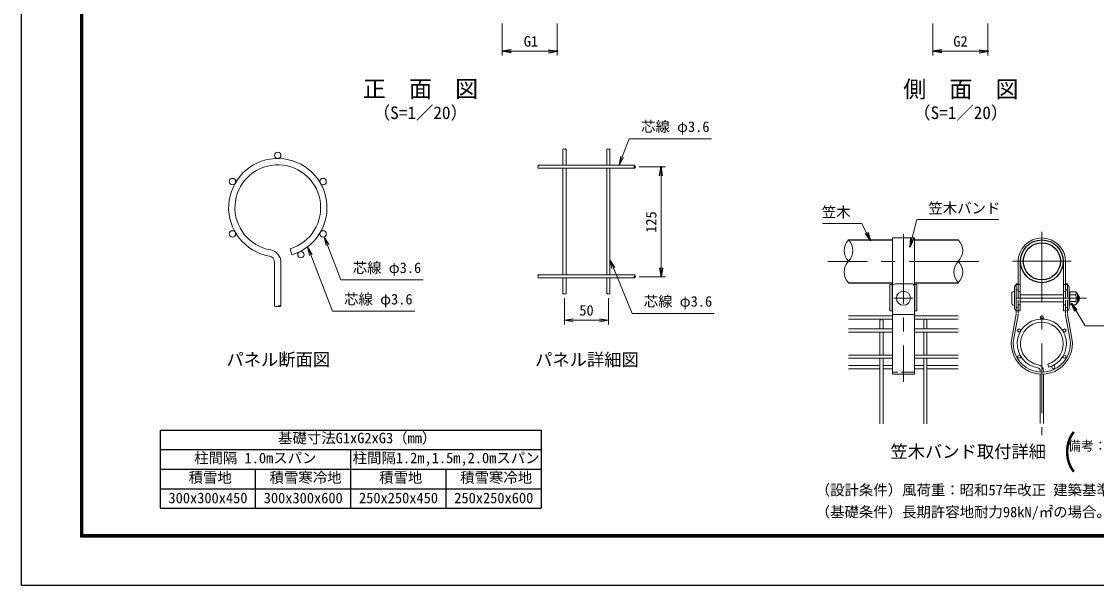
# Model space of a CAD drawing. Units: millimetres, scale not verified, with parts at other scales. Extents: x -4200 to 4200, y -2970 to 2970.
# Drawn here: x -4200 to 697, y -2970 to -401 of the extents above; entities that cross this region are included whole.
import ezdxf
from ezdxf.enums import TextEntityAlignment as Align

# ---------------------------------------------------------------- set-up
doc = ezdxf.new("R2010")
doc.units = ezdxf.units.MM
doc.header["$LTSCALE"] = 10
doc.header["$PDMODE"] = 32
doc.header["$PDSIZE"] = 5
doc.linetypes.add('DASHED', pattern=[7.5, 6, -1.5])
doc.linetypes.add('USER1', pattern=[50.8, 31.75, -6.35, 6.35, -6.35])
for name, color, linetype, lineweight in [('0-0_D-TTL-TXT', 7, 'Continuous', 25), ('0-3_D-STR1', 1, 'Continuous', 25), ('0-4_D-BMK', 2, 'USER1', 13), ('0-5_D-STR2', 7, 'Continuous', 13), ('0-6_D-STR-DIM', 7, 'Continuous', 13), ('0-7_D-STR3', 3, 'Continuous', 13), ('0-A_Defpoints', 8, 'Continuous', 25), ('0-B_D-STR-TXT', 7, 'Continuous', 13), ('0-C_D-TTL', 7, 'Continuous', 25), ('0-D_D-MTR-FRAM', 7, 'Continuous', 25)]:
    doc.layers.add(name, color=color, linetype=linetype, lineweight=lineweight)
doc.layers.add('0-9_0', color=7, linetype='Continuous')
doc.styles.add('ＭＳ ゴシック', font='')
doc.styles.get('ＭＳ ゴシック').set_extended_font_data('MS Gothic')

# ---------------------------------------------------------------- blocks, each defined once
blk = doc.blocks.new('_Open')
at = {"layer": '0-9_0'}
blk.add_line((-10, 1.667), (0, 0), dxfattribs=at)
blk.add_lwpolyline([(-10, -1.667), (0, 0), (-10, 0)], dxfattribs=at)

msp = doc.modelspace()

# ---------------------------------------------------------------- linework, layer by layer
at = {"layer": '0-3_D-STR1'}
for p, q in [((-432.81, -1396.34), (-232.81, -1396.34)), ((-132.81, -1396.34), (67.19, -1396.34)), ((-432.81, -1590.74), (-232.81, -1590.74)), ((-132.81, -1590.74), (67.19, -1590.74))]:
    msp.add_line(p, q, dxfattribs=at)
for radius in [97.2, 84.4]:
    msp.add_circle((447.76, -1493.54), radius, dxfattribs=at)
at = {"layer": '0-4_D-BMK'}
for p, q in [((-182.81, -1368.69), (-182.81, -2043.01)), ((447.76, -1359.87), (447.76, -2285.32)), ((160.83, -1494.26), (-526.45, -1494.26)), ((581.44, -1493.54), (314.09, -1493.54)), ((-139.84, -1661.78), (-225.79, -1661.78)), ((651.07, -1661.78), (274.06, -1661.78))]:
    msp.add_line(p, q, dxfattribs=at)
at = {"layer": '0-5_D-STR2'}
for p, q in [((-1733.84, -982.08), (-1733.84, -1054.88)), ((-1719.44, -982.08), (-1719.44, -1054.88)), ((-1533.84, -982.08), (-1533.84, -1054.88)), ((-1519.44, -982.08), (-1519.44, -1054.88)), ((-1406.64, -1054.88), (-1846.64, -1054.88)), ((-1406.64, -1069.28), (-1846.64, -1069.28)), ((-1733.84, -1069.28), (-1733.84, -1554.88)), ((-1719.44, -1069.28), (-1719.44, -1554.88)), ((-1533.84, -1069.28), (-1533.84, -1554.88)), ((-1519.44, -1069.28), (-1519.44, -1554.88)), ((-2976.75, -1436.34), (-2968.52, -1463.94)), ((-3046.93, -1697.54), (-3046.93, -1498.36)), ((-3018.13, -1697.54), (-3018.13, -1498.36)), ((-1406.64, -1554.88), (-1846.64, -1554.88)), ((-1406.64, -1569.28), (-1846.64, -1569.28)), ((-1733.84, -1569.28), (-1733.84, -1642.08)), ((-1719.44, -1569.28), (-1719.44, -1642.08)), ((-1533.84, -1569.28), (-1533.84, -1642.08)), ((-1519.44, -1569.28), (-1519.44, -1642.08)), ((-232.81, -1741.94), (-432.81, -1741.94)), ((-232.81, -1756.34), (-432.81, -1756.34)), ((67.19, -1741.94), (-132.81, -1741.94)), ((67.19, -1756.34), (-132.81, -1756.34)), ((-232.81, -1801.54), (-432.81, -1801.54)), ((-290.01, -1801.54), (-290.01, -1763.54)), ((-275.61, -1801.54), (-275.61, -1763.54)), ((67.19, -1801.54), (-132.81, -1801.54)), ((-90.01, -1801.54), (-90.01, -1763.54)), ((-75.61, -1801.54), (-75.61, -1763.54)), ((-232.81, -1815.94), (-432.81, -1815.94)), ((-290.01, -1920.74), (-290.01, -1815.94)), ((-275.61, -1920.74), (-275.61, -1815.94)), ((67.19, -1815.94), (-132.81, -1815.94)), ((-90.01, -1920.74), (-90.01, -1815.94)), ((-75.61, -1920.74), (-75.61, -1815.94)), ((-232.81, -1920.74), (-432.81, -1920.74)), ((-232.81, -1935.14), (-432.81, -1935.14)), ((-290.01, -2233.48), (-290.01, -1935.14)), ((-275.61, -2233.48), (-275.61, -1935.14)), ((67.19, -1920.74), (-132.81, -1920.74)), ((67.19, -1935.14), (-132.81, -1935.14)), ((-90.01, -2233.48), (-90.01, -1935.14)), ((-75.61, -2233.48), (-75.61, -1935.14)), ((-432.81, -1968.17), (-290.01, -1968.17)), ((-432.81, -1982.57), (-290.01, -1982.57)), ((-232.81, -1968.17), (-275.61, -1968.17)), ((-232.81, -1982.57), (-275.61, -1982.57)), ((-90.01, -1968.17), (-132.81, -1968.17)), ((-90.01, -1982.57), (-132.81, -1982.57)), ((67.19, -1968.17), (-75.61, -1968.17)), ((67.19, -1982.57), (-75.61, -1982.57)), ((440.56, -1998.14), (440.56, -1992.88)), ((440.56, -2231.68), (440.56, -2007.35)), ((454.96, -1998.14), (454.96, -1992.88)), ((454.96, -2231.68), (454.96, -2007.35)), ((475.65, -1961.87), (479.77, -1975.67))]:
    msp.add_line(p, q, dxfattribs=at)
for centre, radius in [((-3032.53, -1010.88), 14.4), ((-3238.99, -1130.08), 14.4), ((-2826.07, -1130.08), 14.4), ((-3238.99, -1368.48), 14.4), ((-2826.07, -1368.48), 14.4), ((-2927.58, -1463.33), 14.4), ((447.76, -1749.14), 7.2), ((344.53, -1808.74), 7.2), ((550.99, -1808.74), 7.2), ((344.53, -1927.94), 7.2), ((550.99, -1927.94), 7.2), ((500.24, -1975.37), 7.2)]:
    msp.add_circle(centre, radius, dxfattribs=at)
for centre, radius, start, end in [((-3032.53, -1249.28), 224, 286.60421, 260.16066), ((-3032.53, -1249.28), 195.2, 286.60421, 260.16066), ((-3075.73, -1498.36), 57.6, 0, 80.16066), ((-3075.73, -1498.36), 28.8, 0, 80.16066), ((-282.81, -1763.54), 7.2, 0, 180), ((-82.81, -1763.54), 7.2, 0, 180), ((447.76, -1868.34), 112, 286.60421, 260.16066), ((447.76, -1868.34), 97.6, 286.60421, 260.16066), ((426.16, -1992.88), 14.4, 0, 80.16066), ((426.16, -1992.88), 28.8, 0, 80.16066)]:
    msp.add_arc(centre, radius, start, end, dxfattribs=at)
at = {"layer": '0-6_D-STR-DIM'}
for p, q in [((-2009.97, -410), (-2009.97, -556.64)), ((-1759.97, -410), (-1759.97, -556.64)), ((-48.47, -410), (-48.47, -556.64)), ((201.53, -410), (201.53, -556.64)), ((-1969.97, -536.64), (-1799.97, -536.64)), ((-8.47, -536.64), (161.53, -536.64)), ((-1386.64, -1063.88), (-1266.64, -1063.88)), ((-1286.64, -1523.88), (-1286.64, -1103.88)), ((-1386.64, -1563.88), (-1266.64, -1563.88)), ((-1726.64, -1662.08), (-1726.64, -1781.8)), ((-1526.64, -1662.08), (-1526.64, -1781.8)), ((-1686.64, -1768.47), (-1726.64, -1761.8)), ((-1686.64, -1761.8), (-1566.64, -1761.8)), ((-1566.64, -1755.13), (-1526.64, -1761.8))]:
    msp.add_line(p, q, dxfattribs=at)
for points in [[(-1686.64, -1755.13), (-1726.64, -1761.8), (-1686.64, -1761.8)], [(-1566.64, -1768.47), (-1526.64, -1761.8), (-1566.64, -1761.8)]]:
    msp.add_lwpolyline(points, dxfattribs=at)
for centre, radius, start, end in [((-1730.24, -985.7), 5.11, 45.18146, 134.81854), ((-1723.04, -985.7), 5.11, 45.18146, 134.81854), ((-1723.04, -978.45), 5.11, 225.18146, 314.81854), ((-1530.24, -985.7), 5.11, 45.18146, 134.81854), ((-1523.04, -985.7), 5.11, 45.18146, 134.81854), ((-1523.04, -978.45), 5.11, 225.18146, 314.81854), ((-1843.02, -1058.48), 5.11, 135.18146, 224.81854), ((-1843.02, -1065.68), 5.11, 135.18146, 224.81854), ((-1850.26, -1058.48), 5.11, 315.18146, 44.81854), ((-1403.02, -1065.68), 5.11, 135.18146, 224.81854), ((-1410.26, -1058.48), 5.11, 315.18146, 44.81854), ((-1410.26, -1065.68), 5.11, 315.18146, 44.81854), ((-383.9, -1444.94), 68.95, 135.18146, 224.81854), ((-481.72, -1444.94), 68.95, 315.18146, 44.81854), ((18.28, -1444.94), 68.95, 315.18146, 44.81854), ((-383.9, -1542.14), 68.95, 135.18146, 224.81854), ((116.1, -1542.14), 68.95, 135.18146, 224.81854), ((18.28, -1542.14), 68.95, 315.18146, 44.81854), ((-1843.02, -1558.48), 5.11, 135.18146, 224.81854), ((-1843.02, -1565.68), 5.11, 135.18146, 224.81854), ((-1850.26, -1558.48), 5.11, 315.18146, 44.81854), ((-1403.02, -1565.68), 5.11, 135.18146, 224.81854), ((-1410.26, -1558.48), 5.11, 315.18146, 44.81854), ((-1410.26, -1565.68), 5.11, 315.18146, 44.81854), ((-1730.24, -1645.7), 5.11, 45.18146, 134.81854), ((-1730.24, -1638.45), 5.11, 225.18146, 314.81854), ((-1723.04, -1638.45), 5.11, 225.18146, 314.81854), ((-1530.24, -1645.7), 5.11, 45.18146, 134.81854), ((-1530.24, -1638.45), 5.11, 225.18146, 314.81854), ((-1523.04, -1638.45), 5.11, 225.18146, 314.81854), ((-3039.73, -1687.94), 12, 233.12027, 306.87973), ((-3025.33, -1707.13), 12, 53.12027, 126.87973), ((-3025.33, -1687.94), 12, 233.12027, 306.87973)]:
    msp.add_arc(centre, radius, start, end, dxfattribs=at)
at = {"layer": '0-7_D-STR3'}
for p, q in [((-132.81, -1387.14), (-232.81, -1387.14)), ((-232.81, -1387.14), (-232.81, -1599.14)), ((-132.81, -1387.14), (-132.81, -1599.14)), ((339.76, -1495.14), (339.76, -1599.14)), ((348.96, -1495.14), (348.96, -1719.14)), ((546.56, -1495.14), (546.56, -1719.14)), ((555.76, -1495.14), (555.76, -1599.14)), ((-244.01, -1599.14), (-232.81, -1599.14)), ((-234.81, -1599.14), (-234.81, -1719.14)), ((-234.81, -1599.14), (-234.81, -1719.14)), ((-232.81, -1608.8), (-232.81, -1608.2)), ((-232.81, -2007.54), (-232.81, -1608.8)), ((-220.81, -1595.72), (-146.4, -1595.72)), ((-121.61, -1599.14), (-132.81, -1599.14)), ((-132.81, -1608.8), (-132.81, -1608.2)), ((-132.81, -2007.54), (-132.81, -1608.8)), ((-130.81, -1599.14), (-130.81, -1719.14)), ((-130.81, -1599.14), (-130.81, -1719.14)), ((-121.61, -1599.14), (-121.61, -1719.14)), ((323.76, -1611.14), (323.76, -1707.14)), ((330.56, -1595.72), (339.76, -1595.72)), ((348.96, -1599.14), (335.76, -1599.14)), ((546.56, -1599.14), (559.76, -1599.14)), ((564.96, -1595.72), (555.76, -1595.72)), ((571.76, -1611.14), (571.76, -1707.14)), ((311.36, -1635.78), (311.36, -1687.78)), ((330.56, -1623.72), (339.76, -1623.72)), ((330.56, -1629.78), (330.56, -1693.78)), ((348.96, -1645.78), (546.56, -1645.78)), ((564.96, -1623.72), (555.76, -1623.72)), ((573.19, -1630.78), (571.76, -1630.78)), ((573.36, -1661.78), (573.36, -1630.88)), ((600.54, -1646.77), (573.36, -1646.77)), ((573.36, -1661.78), (573.36, -1692.68)), ((573.76, -1631.76), (573.57, -1631.08)), ((600.54, -1631.76), (573.76, -1631.76)), ((610.56, -1641.78), (610.56, -1681.78)), ((610.56, -1645.78), (615.35, -1645.78)), ((610.56, -1648.49), (616.64, -1648.49)), ((615.35, -1645.78), (615.35, -1677.78)), ((330.56, -1703.72), (339.76, -1703.72)), ((348.96, -1677.78), (546.56, -1677.78)), ((564.96, -1703.72), (555.76, -1703.72)), ((573.09, -1692.78), (571.76, -1692.78)), ((600.54, -1676.79), (573.36, -1676.79)), ((600.54, -1691.8), (573.76, -1691.8)), ((610.56, -1675.07), (616.64, -1675.07)), ((610.56, -1677.78), (615.35, -1677.78)), ((-232.81, -1735.75), (-132.81, -1735.75)), ((-132.81, -1719.14), (-121.61, -1719.14)), ((330.56, -1734.73), (310.65, -1844.3)), ((339.54, -1736.75), (320, -1844.3)), ((348.96, -1719.14), (335.76, -1719.14)), ((546.56, -1719.14), (559.76, -1719.14)), ((555.99, -1736.75), (575.52, -1844.3)), ((564.96, -1734.73), (584.87, -1844.3)), ((-132.81, -2007.54), (-232.81, -2007.54))]:
    msp.add_line(p, q, dxfattribs=at)
at = {"layer": '0-7_D-STR3', "linetype": 'DASHED'}
for p, q in [((330.56, -1595.72), (330.56, -1734.73)), ((339.76, -1595.72), (339.76, -1734.73)), ((339.76, -1599.14), (339.76, -1719.14)), ((555.76, -1595.72), (555.76, -1734.73)), ((555.76, -1599.14), (555.76, -1719.14)), ((564.96, -1595.72), (564.96, -1734.73)), ((348.96, -1631.14), (339.76, -1631.14)), ((546.56, -1631.14), (555.76, -1631.14)), ((348.96, -1691.14), (339.76, -1691.14)), ((546.56, -1691.14), (555.76, -1691.14)), ((-132.81, -1998.34), (-232.81, -1998.34))]:
    msp.add_line(p, q, dxfattribs=at)
at = {"layer": '0-7_D-STR3'}
msp.add_lwpolyline([(-244.01, -1599.14), (-244.01, -1719.14), (-232.81, -1719.14)], dxfattribs=at)
msp.add_circle((-182.81, -1661.78), 32, dxfattribs=at)
for centre, radius, start, end in [((447.76, -1495.14), 108, 90, 180), ((447.76, -1495.14), 98.8, 90, 180), ((447.76, -1495.14), 108, 0, 90), ((447.76, -1495.14), 98.8, 0, 90), ((-220.01, -1608.5), 12.8, 93.56714, 178.63954), ((-145.61, -1608.5), 12.8, 1.36046, 93.56714), ((335.76, -1611.14), 12, 90, 180), ((559.76, -1611.14), 12, 0, 90), ((573.19, -1631.18), 0.4, 15, 90), ((553.83, -1639.27), 21.29, 339.37322, 22.7756), ((490.33, -1661.78), 84.77, 0, 10.20031), ((490.33, -1661.78), 84.77, 349.79969, 0), ((596.47, -1639.26), 8.54, 298.45309, 61.54691), ((577.51, -1661.78), 27.49, 0, 33.09348), ((577.51, -1661.78), 27.49, 326.90652, 0), ((583.47, -1658.8), 32, 32.13463, 57.68315), ((585.35, -1661.78), 34, 331.92751, 28.07249), ((335.76, -1707.14), 12, 180, 270), ((559.76, -1707.14), 12, 270, 0), ((573.09, -1692.38), 0.4, 270, 337.2244), ((553.83, -1684.29), 21.29, 337.2244, 20.62678), ((596.47, -1684.3), 8.54, 298.45309, 61.54691), ((583.47, -1664.76), 32, 302.31685, 327.86537), ((330.56, -1734.73), 9.2, 347.29895, 0), ((564.96, -1734.73), 9.2, 180, 192.70105), ((447.76, -1868.34), 139.2, 170.05695, 9.94305), ((447.76, -1868.34), 130, 169.34534, 10.65466)]:
    msp.add_arc(centre, radius, start, end, dxfattribs=at)
for centre, start_param, end_param in [((330.56, -1635.78), 1.9328196, 3.1415927), ((330.56, -1687.78), 3.1415927, 4.3503657)]:
    msp.add_ellipse(centre, major_axis=(19.2, 0), ratio=0.3125, start_param=start_param, end_param=end_param, dxfattribs=at)
at = {"layer": '0-A_Defpoints'}
for p in [(-1759.97, -536.64), (201.53, -536.64), (-1406.64, -1063.88), (-1286.64, -1063.88), (-1406.64, -1563.88)]:
    msp.add_point(p, dxfattribs=at)
at = {"layer": '0-B_D-STR-TXT'}
for p, q in [((-1457.6, -1019.94), (-1478.2, -1054.88)), ((-2812.69, -1421.63), (-2820.88, -1381.91)), ((-2888.5, -1467.1), (-2896.69, -1427.39)), ((-1510.32, -1526.3), (-1519.44, -1486.79))]:
    msp.add_line(p, q, dxfattribs=at)
for points in [[(-1470.05, -1015.15), (-1478.2, -1054.88), (-1463.83, -1017.55), (-1432.07, -935.06), (-1056.49, -935.06)], [(-550.77, -1320.57), (-372.18, -1320.57), (-333.7, -1398.15)], [(251.57, -1303.36), (-121.43, -1303.36), (-153.33, -1426.82)], [(-2800.25, -1416.82), (-2820.88, -1381.91), (-2806.47, -1419.22), (-2745.27, -1577.71), (-2369.69, -1577.71)], [(-2876.06, -1462.3), (-2896.69, -1427.39), (-2882.28, -1464.7), (-2783.36, -1720.84), (-2409.05, -1720.84)], [(-1498, -1521.21), (-1519.44, -1486.79), (-1504.16, -1523.75), (-1418.56, -1730.8), (-1044.25, -1730.8)], [(1205.16, -1787.23), (644.6, -1787.23), (584.12, -1685.89)]]:
    msp.add_lwpolyline(points, dxfattribs=at)
at = {"layer": '0-C_D-TTL', "color": 2}
msp.add_lwpolyline([(-4200, 2970), (4200, 2970), (4200, -2970), (-4200, -2970)], close=True, dxfattribs=at)
at = {"layer": '0-C_D-TTL'}
for points in [[(-3930, 2750), (3930, 2750), (3930, -2750), (-3930, -2750)], [(-3927.5, 2747.5), (3927.5, 2747.5), (3927.5, -2747.5), (-3927.5, -2747.5)], [(-3925, 2745), (3925, 2745), (3925, -2745), (-3925, -2745)], [(-3922.5, 2742.5), (3922.5, 2742.5), (3922.5, -2742.5), (-3922.5, -2742.5)], [(-3920, 2740), (3920, 2740), (3920, -2740), (-3920, -2740)]]:
    msp.add_lwpolyline(points, close=True, dxfattribs=at)
at = {"layer": '0-D_D-MTR-FRAM'}
for p, q in [((-3568.95, -2261.96), (-3568.95, -2618.15)), ((-3568.95, -2261.96), (-1833.18, -2261.96)), ((-1833.18, -2261.96), (-1833.18, -2618.15)), ((-3568.95, -2351.01), (-1833.18, -2351.01)), ((-2701.06, -2351.01), (-2701.06, -2618.15)), ((-3568.95, -2440.06), (-1833.18, -2440.06)), ((-3135.01, -2440.06), (-3135.01, -2618.15)), ((-2267.12, -2440.06), (-2267.12, -2618.15)), ((-3568.95, -2529.1), (-1833.18, -2529.1)), ((-3568.95, -2618.15), (-1833.18, -2618.15))]:
    msp.add_line(p, q, dxfattribs=at)

# ---------------------------------------------------------------- block references
at = {"layer": '0-6_D-STR-DIM', "xscale": 4, "yscale": 4}
for p, rotation in [((-2009.97, -536.64), 180), ((-48.47, -536.64), 180), ((-1286.64, -1063.88), 90), ((-1286.64, -1563.88), 270)]:
    msp.add_blockref('_Open', p, dxfattribs=dict(at, rotation=rotation))
for p in [(-1759.97, -536.64), (201.53, -536.64)]:
    msp.add_blockref('_Open', p, dxfattribs=at)
at = {"layer": '0-B_D-STR-TXT', "xscale": 4, "yscale": 4}
for p, rotation in [((-332.81, -1399.94), 296.38306), ((-153.83, -1428.76), 255.51345), ((583.09, -1684.17), 120.82775)]:
    msp.add_blockref('_Open', p, dxfattribs=dict(at, rotation=rotation))

# ---------------------------------------------------------------- texts
at = {"layer": '0-0_D-TTL-TXT', "style": 'ＭＳ ゴシック'}
for s, height, p in [('正\u3000面\u3000図', 76.98, (-2644.87, -769.71)), ('側\u3000面\u3000図', 76.98, (-183.37, -770.93)), ('（S=1／20）', 57.7, (-2599.39, -862.91)), ('（S=1／20）', 57.7, (-137.89, -862.91)), ('パネル断面図', 57.7, (-3266.44, -1986.86)), ('パネル詳細図', 57.7, (-1860.55, -1987.77)), ('笠木バンド取付詳細', 57.7, (-241.91, -2406.2)), ('（設計条件）風荷重：昭和57年改正 建築基準法・同施行令に基づく風圧力に準拠。', 48.09, (-582.45, -2573.6)), ('（基礎条件）長期許容地耐力98kN/㎡の場合。', 48.09, (-582.45, -2673.6))]:
    msp.add_text(s, height=height, dxfattribs=at).set_placement(p, align=Align.BOTTOM_LEFT)
at = {"layer": '0-6_D-STR-DIM', "style": 'ＭＳ ゴシック'}
for s, p in [('G1', (-1912.4, -529.89)), ('G2', (44.55, -529.89)), ('50', (-1659.27, -1755.05))]:
    msp.add_text(s, height=48.09, dxfattribs=at).set_placement(p, align=Align.BOTTOM_LEFT)
msp.add_text('125', height=48.09, rotation=90, dxfattribs=at).set_placement((-1293.39, -1363.88), align=Align.BOTTOM_LEFT)
at = {"layer": '0-B_D-STR-TXT', "style": 'ＭＳ ゴシック'}
for s, height, p in [('芯線 φ3.6', 48.09, (-1377.84, -918.66)), ('笠木バンド', 48.09, (-69.24, -1290.01)), ('笠木', 48.09, (-554.58, -1307.85)), ('芯線 φ3.6', 48.09, (-2691.05, -1561.32)), ('芯線 φ3.6', 48.09, (-2730.41, -1704.45)), ('芯線 φ3.6', 48.09, (-1365.61, -1714.4)), ('基礎寸法G1xG2xG3（mm）', 48.09, (-3031.25, -2336.73)), ('備考：端末・コーナースパンは、', 43.33, (566.78, -2368.39)), ('柱間隔 1.0mスパン', 48.09, (-3413.49, -2427.69)), ('柱間隔1.2m,1.5m,2.0mスパン', 48.09, (-2691.8, -2427.43)), ('積雪地', 48.09, (-3438.9, -2516.61)), ('積雪寒冷地', 48.09, (-3069.93, -2516.73)), ('積雪地', 48.09, (-2571.01, -2516.61)), ('積雪寒冷地', 48.09, (-2202.04, -2516.73)), ('300x300x450', 48.09, (-3530.51, -2609.67)), ('300x300x600', 48.09, (-3096.57, -2609.67)), ('250x250x450', 48.09, (-2662.62, -2609.67)), ('250x250x600', 48.09, (-2228.68, -2609.67))]:
    msp.add_text(s, height=height, dxfattribs=at).set_placement(p, align=Align.BOTTOM_LEFT)
at = {"layer": '0-B_D-STR-TXT', "style": 'ＭＳ ゴシック', "width": 0.8}
msp.add_text(' （           ）', height=144.4, dxfattribs=at).set_placement((369.21, -2479.18), align=Align.BOTTOM_LEFT)

doc.saveas('drawing.dxf')
